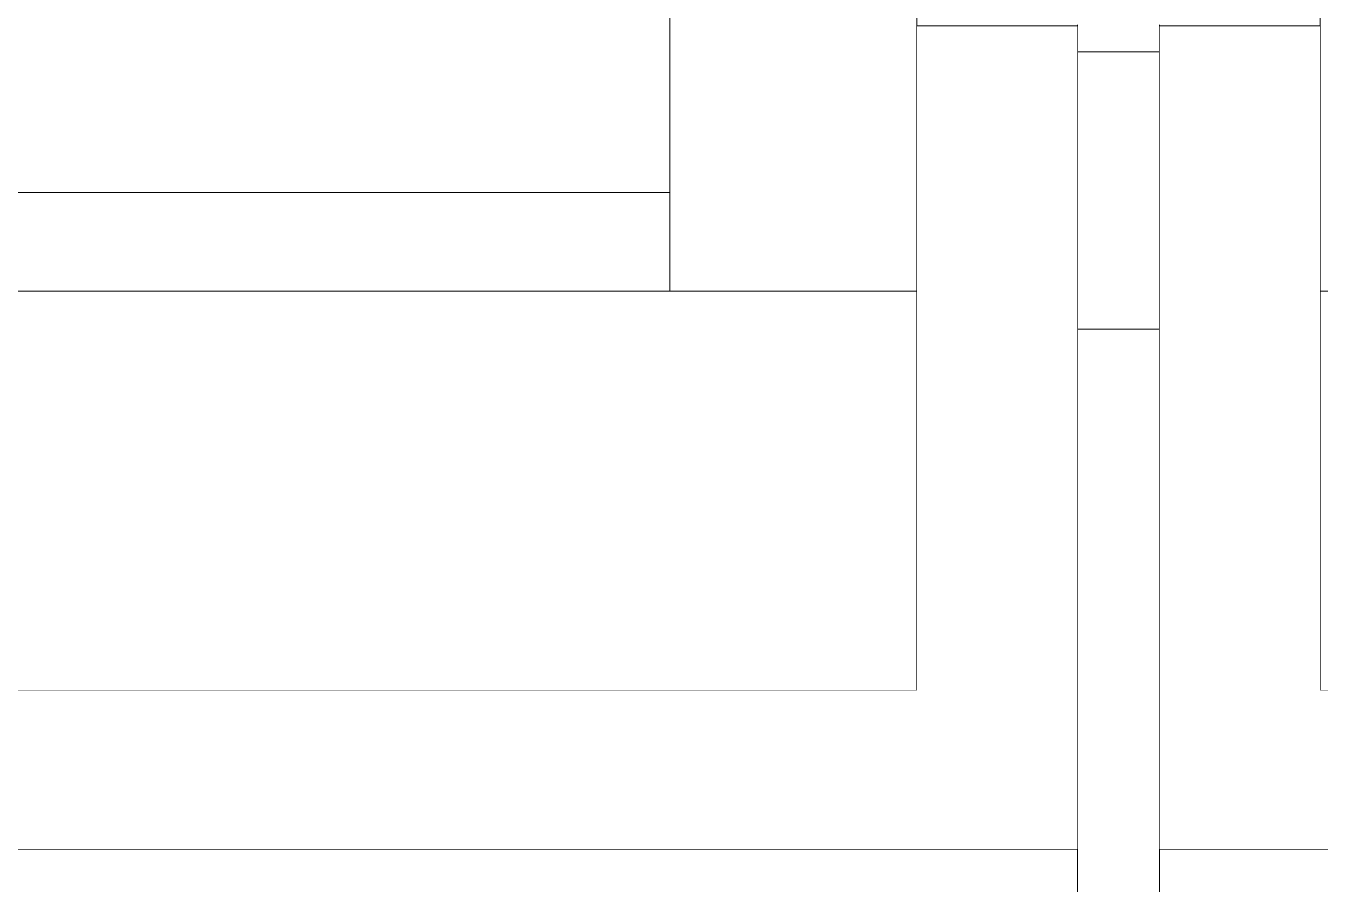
# Model space of a CAD drawing. Header units: millimetres. Extents: x -46169 to 237885, y -84465 to 18123.
# Drawn here: x 230157.7 to 230314.9, y -80719.4 to -80615.1 of the extents above; entities that cross this region are included whole.
import ezdxf

# ---------------------------------------------------------------- set-up
doc = ezdxf.new("R2010")
doc.units = ezdxf.units.MM
doc.header["$MEASUREMENT"] = 0
doc.linetypes.add('Wipeout_Contour', pattern=[1000, 0, -1000])
doc.layers.add('New_A-20-M_Floor_Slab', color=7, linetype='Continuous')
doc.layers.add('New_A-35-M_FFE_Fixed', color=7, linetype='Continuous')
for name, color, linetype, lineweight in [('New_A-20-M_Floor_Slab_Pen_No__87', 8, 'Continuous', 20), ('New_A-20-M_Floor_Slab_Pen_No__89', 8, 'Continuous', 20), ('New_A-35-M_FFE_Fixed_Pen_No__1', 7, 'Continuous', 13)]:
    doc.layers.add(name, color=color, linetype=linetype, lineweight=lineweight)

# ---------------------------------------------------------------- blocks, each defined once
blk = doc.blocks.new('Section Elem_266_4', base_point=(208268.76, -84332.61))
at = {"color": 254, "linetype": 'Wipeout_Contour', "lineweight": 0, "ltscale": 43042086.18620662}
blk.add_wipeout([(222238.62, -80784.11), (222303.32, -80784.11), (222303.32, -80953.11), (233391.17, -80953.11), (233391.17, -80952.86), (233326.46, -80952.86), (233326.46, -80783.86), (233391.17, -80783.86), (233391.17, -80715.11), (233320.44, -80715.11), (233320.44, -80952.36), (233285.44, -80952.36), (233285.44, -80942.36), (233310.44, -80942.36), (233310.44, -80715.11), (233045.44, -80715.11), (233045.44, -80952.36), (233010.44, -80952.36), (233010.44, -80942.36), (233035.44, -80942.36), (233035.44, -80715.11), (232495.44, -80715.11), (232495.44, -80942.36), (232520.94, -80942.36), (232520.94, -80952.36), (232459.94, -80952.36), (232459.94, -80942.36), (232485.44, -80942.36), (232485.44, -80715.11), (231945.44, -80715.11), (231945.44, -80942.36), (231970.44, -80942.36), (231970.44, -80952.36), (231909.94, -80952.36), (231909.94, -80942.36), (231935.44, -80942.36), (231935.44, -80715.11), (231395.44, -80715.11), (231395.44, -80942.36), (231420.44, -80942.36), (231420.44, -80952.36), (231359.94, -80952.36), (231359.94, -80942.36), (231385.44, -80942.36), (231385.44, -80715.11), (230845.44, -80715.11), (230845.44, -80942.36), (230870.44, -80942.36), (230870.44, -80952.36), (230809.94, -80952.36), (230809.94, -80942.36), (230835.44, -80942.36), (230835.44, -80715.11), (230295.44, -80715.11), (230295.44, -80942.36), (230320.44, -80942.36), (230320.44, -80952.36), (230259.94, -80952.36), (230259.94, -80942.36), (230285.44, -80942.36), (230285.44, -80715.11), (229745.44, -80715.11), (229745.44, -80942.36), (229770.44, -80942.36), (229770.44, -80952.36), (229710.44, -80952.36), (229710.44, -80942.36), (229735.44, -80942.36), (229735.44, -80715.11), (229195.44, -80715.11), (229195.44, -80942.36), (229220.94, -80942.36), (229220.94, -80952.36), (229159.94, -80952.36), (229159.94, -80942.36), (229185.44, -80942.36), (229185.44, -80715.11), (228645.44, -80715.11), (228645.44, -80942.36), (228670.44, -80942.36), (228670.44, -80952.36), (228610.44, -80952.36), (228610.44, -80942.36), (228635.44, -80942.36), (228635.44, -80715.11), (228095.44, -80715.11), (228095.44, -80942.36), (228120.94, -80942.36), (228120.94, -80952.36), (228059.94, -80952.36), (228059.94, -80942.36), (228085.44, -80942.36), (228085.44, -80715.11), (227545.44, -80715.11), (227545.44, -80942.36), (227570.44, -80942.36), (227570.44, -80952.36), (227510.44, -80952.36), (227510.44, -80942.36), (227535.44, -80942.36), (227535.44, -80715.11), (226995.44, -80715.11), (226995.44, -80942.36), (227020.94, -80942.36), (227020.94, -80952.36), (226959.94, -80952.36), (226959.94, -80942.36), (226985.44, -80942.36), (226985.44, -80715.11), (226445.44, -80715.11), (226445.44, -80942.36), (226470.44, -80942.36), (226470.44, -80952.36), (226409.94, -80952.36), (226409.94, -80942.36), (226435.44, -80942.36), (226435.44, -80715.11), (225895.44, -80715.11), (225895.44, -80942.36), (225920.44, -80942.36), (225920.44, -80952.36), (225860.44, -80952.36), (225860.44, -80942.36), (225885.44, -80942.36), (225885.44, -80715.11), (225345.44, -80715.11), (225345.44, -80942.36), (225370.94, -80942.36), (225370.94, -80952.36), (225309.94, -80952.36), (225309.94, -80942.36), (225335.44, -80942.36), (225335.44, -80715.11), (224795.44, -80715.11), (224795.44, -80942.36), (224820.44, -80942.36), (224820.44, -80952.36), (224760.44, -80952.36), (224760.44, -80942.36), (224785.44, -80942.36), (224785.44, -80715.11), (224245.44, -80715.11), (224245.44, -80942.36), (224270.94, -80942.36), (224270.94, -80952.36), (224209.94, -80952.36), (224209.94, -80942.36), (224235.44, -80942.36), (224235.44, -80715.11), (223695.44, -80715.11), (223695.44, -80942.36), (223720.44, -80942.36), (223720.44, -80952.36), (223660.44, -80952.36), (223660.44, -80942.36), (223685.44, -80942.36), (223685.44, -80715.11), (223145.44, -80715.11), (223145.44, -80942.36), (223170.94, -80942.36), (223170.94, -80952.36), (223109.94, -80952.36), (223109.94, -80942.36), (223135.44, -80942.36), (223135.44, -80715.11), (222595.44, -80715.11), (222595.44, -80942.36), (222620.44, -80942.36), (222620.44, -80952.36), (222585.44, -80952.36), (222585.44, -80715.11), (222320.44, -80715.11), (222320.44, -80942.36), (222345.44, -80942.36), (222345.44, -80952.36), (222310.44, -80952.36), (222310.44, -80715.11), (222238.62, -80715.11)], dxfattribs=at).dxf.layer = 'New_A-20-M_Floor_Slab'
at = {"layer": 'New_A-20-M_Floor_Slab_Pen_No__87', "linetype": 'Continuous'}
for p, q in [((230285.44, -80715.11), (229745.44, -80715.11)), ((230835.44, -80715.11), (230295.44, -80715.11))]:
    blk.add_line(p, q, dxfattribs=at)
blk = doc.blocks.new('Section Elem_272_4', base_point=(208268.76, -84332.61))
at = {"color": 254, "linetype": 'Wipeout_Contour', "lineweight": 0, "ltscale": 975974.251606}
blk.add_wipeout([(230295.44, -80618.27), (230295.44, -80616.64), (230285.44, -80616.64), (230285.44, -80618.27)], dxfattribs=at).dxf.layer = 'New_A-35-M_FFE_Fixed'
at = {"color": 254, "linetype": 'Wipeout_Contour', "lineweight": 0, "ltscale": 975979.050955}
blk.add_wipeout([(230285.44, -80622.37), (230295.44, -80622.37), (230295.44, -80619.81), (230285.44, -80619.81)], dxfattribs=at).dxf.layer = 'New_A-35-M_FFE_Fixed'
at = {"color": 254, "linetype": 'Wipeout_Contour', "lineweight": 0, "ltscale": 976008.522392}
blk.add_wipeout([(230295.44, -80646.23), (230295.44, -80640.54), (230285.44, -80640.54), (230285.44, -80646.23)], dxfattribs=at).dxf.layer = 'New_A-35-M_FFE_Fixed'
at = {"color": 254, "linetype": 'Wipeout_Contour', "lineweight": 0, "ltscale": 977084.082387}
blk.add_wipeout([(230314.94, -80695.83), (230815.94, -80695.83), (230815.94, -80647.33), (230314.94, -80647.33)], dxfattribs=at).dxf.layer = 'New_A-35-M_FFE_Fixed'
at = {"color": 254, "linetype": 'Wipeout_Contour', "lineweight": 0, "ltscale": 976173.892858}
blk.add_wipeout([(230285.44, -80884.65), (230295.44, -80884.65), (230295.44, -80651.97), (230285.44, -80651.97)], dxfattribs=at).dxf.layer = 'New_A-35-M_FFE_Fixed'
at = {"layer": 'New_A-35-M_FFE_Fixed_Pen_No__1', "linetype": 'Continuous'}
blk.add_line((230815.94, -80695.83), (230314.94, -80695.83), dxfattribs=at)
at = {"color": 254, "linetype": 'Wipeout_Contour', "lineweight": 0, "ltscale": 976067.76687}
blk.add_wipeout([(230314.94, -80503.33), (230314.94, -80647.33), (230344.94, -80647.33), (230344.94, -80503.33)], dxfattribs=at).dxf.layer = 'New_A-35-M_FFE_Fixed'
at = {"color": 254, "linetype": 'Wipeout_Contour', "lineweight": 0, "ltscale": 975972.064545}
blk.add_wipeout([(230295.44, -80616.64), (230295.44, -80614.96), (230285.44, -80614.96), (230285.44, -80616.64)], dxfattribs=at).dxf.layer = 'New_A-35-M_FFE_Fixed'
at = {"color": 254, "linetype": 'Wipeout_Contour', "lineweight": 0, "ltscale": 975976.346242}
blk.add_wipeout([(230285.44, -80619.81), (230295.44, -80619.81), (230295.44, -80618.27), (230285.44, -80618.27)], dxfattribs=at).dxf.layer = 'New_A-35-M_FFE_Fixed'
at = {"color": 254, "linetype": 'Wipeout_Contour', "lineweight": 0, "ltscale": 976001.18152}
blk.add_wipeout([(230295.44, -80640.54), (230295.44, -80635.12), (230285.44, -80635.12), (230285.44, -80640.54)], dxfattribs=at).dxf.layer = 'New_A-35-M_FFE_Fixed'
at = {"color": 254, "linetype": 'Wipeout_Contour', "lineweight": 0, "ltscale": 976016.079471}
blk.add_wipeout([(230295.44, -80651.97), (230295.44, -80646.23), (230285.44, -80646.23), (230285.44, -80651.97)], dxfattribs=at).dxf.layer = 'New_A-35-M_FFE_Fixed'
at = {"layer": 'New_A-35-M_FFE_Fixed_Pen_No__1', "linetype": 'Continuous'}
for p, q in [((230314.94, -80647.33), (230314.94, -80503.33)), ((230344.94, -80647.33), (230314.94, -80647.33)), ((230314.94, -80695.83), (230314.94, -80647.33))]:
    blk.add_line(p, q, dxfattribs=at)
at = {"color": 254, "linetype": 'Wipeout_Contour', "lineweight": 0, "ltscale": 975994.32654}
blk.add_wipeout([(230285.44, -80635.12), (230295.44, -80635.12), (230295.44, -80630.17), (230285.44, -80630.17)], dxfattribs=at).dxf.layer = 'New_A-35-M_FFE_Fixed'
at = {"color": 254, "linetype": 'Wipeout_Contour', "lineweight": 0, "ltscale": 975988.209242}
blk.add_wipeout([(230295.44, -80630.17), (230295.44, -80625.86), (230285.44, -80625.86), (230285.44, -80630.17)], dxfattribs=at).dxf.layer = 'New_A-35-M_FFE_Fixed'
at = {"color": 254, "linetype": 'Wipeout_Contour', "lineweight": 0, "ltscale": 975983.054283}
blk.add_wipeout([(230285.44, -80625.86), (230295.44, -80625.86), (230295.44, -80622.37), (230285.44, -80622.37)], dxfattribs=at).dxf.layer = 'New_A-35-M_FFE_Fixed'
blk = doc.blocks.new('Section Elem_278_4', base_point=(208268.76, -84332.61))
at = {"layer": 'New_A-35-M_FFE_Fixed_Pen_No__1', "linetype": 'Continuous'}
for p, q in [((230285.44, -80616.64), (230285.44, -80614.96)), ((230295.44, -80616.64), (230295.44, -80614.96)), ((230285.44, -80618.27), (230285.44, -80616.64)), ((230295.44, -80618.27), (230295.44, -80616.64)), ((230295.44, -80618.27), (230285.44, -80618.27)), ((230285.44, -80619.81), (230285.44, -80618.27)), ((230295.44, -80619.81), (230295.44, -80618.27)), ((230285.44, -80622.37), (230285.44, -80619.81)), ((230295.44, -80622.37), (230295.44, -80619.81)), ((230285.44, -80625.86), (230285.44, -80622.37)), ((230295.44, -80625.86), (230295.44, -80622.37)), ((230285.44, -80630.17), (230285.44, -80625.86)), ((230295.44, -80630.17), (230295.44, -80625.86)), ((230285.44, -80635.12), (230285.44, -80630.17)), ((230295.44, -80635.12), (230295.44, -80630.17)), ((230285.44, -80640.54), (230285.44, -80635.12)), ((230295.44, -80640.54), (230295.44, -80635.12)), ((230285.44, -80646.23), (230285.44, -80640.54)), ((230295.44, -80646.23), (230295.44, -80640.54)), ((230285.44, -80651.97), (230285.44, -80646.23)), ((230295.44, -80651.97), (230295.44, -80646.23)), ((230295.44, -80651.97), (230285.44, -80651.97)), ((230285.44, -80884.65), (230285.44, -80651.97)), ((230295.44, -80884.65), (230295.44, -80651.97))]:
    blk.add_line(p, q, dxfattribs=at)
at = {"color": 254, "linetype": 'Wipeout_Contour', "lineweight": 0, "ltscale": 975769.496984}
blk.add_wipeout([(230265.94, -80503.33), (230235.94, -80503.33), (230235.94, -80647.33), (230265.94, -80647.33)], dxfattribs=at).dxf.layer = 'New_A-35-M_FFE_Fixed'
at = {"color": 254, "linetype": 'Wipeout_Contour', "lineweight": 0, "ltscale": 1462495.297585926}
blk.add_wipeout([(229764.94, -80647.33), (229764.94, -80695.83), (230265.94, -80695.83), (230265.94, -80647.33), (230235.94, -80647.33), (229794.94, -80647.33)], dxfattribs=at).dxf.layer = 'New_A-35-M_FFE_Fixed'
at = {"layer": 'New_A-35-M_FFE_Fixed_Pen_No__1', "linetype": 'Continuous'}
for p, q in [((230265.94, -80647.33), (230265.94, -80503.33)), ((230265.94, -80695.83), (230265.94, -80647.33)), ((230265.94, -80695.83), (229764.94, -80695.83))]:
    blk.add_line(p, q, dxfattribs=at)
at = {"color": 254, "linetype": 'Wipeout_Contour', "lineweight": 0, "ltscale": 974967.735072}
blk.add_wipeout([(229794.94, -80647.33), (230235.94, -80647.33), (230235.94, -80635.33), (229794.94, -80635.33)], dxfattribs=at).dxf.layer = 'New_A-35-M_FFE_Fixed'
at = {"layer": 'New_A-35-M_FFE_Fixed_Pen_No__1', "linetype": 'Continuous'}
for q in [(229794.94, -80647.33), (230265.94, -80647.33)]:
    blk.add_line((230235.94, -80647.33), q, dxfattribs=at)
at = {"color": 254, "linetype": 'Wipeout_Contour', "lineweight": 0, "ltscale": 974872.520628}
blk.add_wipeout([(229794.94, -80635.33), (230235.94, -80635.33), (230235.94, -80503.33), (229794.94, -80503.33)], dxfattribs=at).dxf.layer = 'New_A-35-M_FFE_Fixed'
at = {"layer": 'New_A-35-M_FFE_Fixed_Pen_No__1', "linetype": 'Continuous'}
for p, q in [((230235.94, -80647.33), (230235.94, -80503.33)), ((230235.94, -80635.33), (229794.94, -80635.33))]:
    blk.add_line(p, q, dxfattribs=at)
blk = doc.blocks.new('Section Elem_320_4', base_point=(208268.76, -84332.61))
at = {"color": 254, "linetype": 'Wipeout_Contour', "lineweight": 0, "ltscale": 1949985.582863231}
blk.add_wipeout([(229745.44, -80715.11), (230285.44, -80715.11), (230285.44, -80615.11), (230265.94, -80615.11), (230265.94, -80695.83), (229764.94, -80695.83), (229764.94, -80615.11), (229745.44, -80615.11)], dxfattribs=at).dxf.layer = 'New_A-20-M_Floor_Slab'
at = {"color": 254, "linetype": 'Wipeout_Contour', "lineweight": 0, "ltscale": 1954138.229181636}
blk.add_wipeout([(230314.94, -80615.11), (230295.44, -80615.11), (230295.44, -80715.11), (230835.44, -80715.11), (230835.44, -80615.11), (230815.94, -80615.11), (230815.94, -80695.83), (230314.94, -80695.83)], dxfattribs=at).dxf.layer = 'New_A-20-M_Floor_Slab'
at = {"layer": 'New_A-20-M_Floor_Slab_Pen_No__89', "linetype": 'Continuous'}
for p, q in [((230285.44, -80615.11), (230265.94, -80615.11)), ((230314.94, -80615.11), (230295.44, -80615.11))]:
    blk.add_line(p, q, dxfattribs=at)

msp = doc.modelspace()

# ---------------------------------------------------------------- block references
at = {"layer": 'New_A-20-M_Floor_Slab'}
msp.add_blockref('Section Elem_266_4', (208268.76, -84332.61), dxfattribs=at)

# ---------------------------------------------------------------- next in the draw order: block references
at = {"layer": 'New_A-35-M_FFE_Fixed'}
msp.add_blockref('Section Elem_272_4', (208268.76, -84332.61), dxfattribs=at)

# ---------------------------------------------------------------- next in the draw order: block references
msp.add_blockref('Section Elem_278_4', (208268.76, -84332.61), dxfattribs=at)

# ---------------------------------------------------------------- next in the draw order: block references
at = {"layer": 'New_A-20-M_Floor_Slab'}
msp.add_blockref('Section Elem_320_4', (208268.76, -84332.61), dxfattribs=at)

doc.saveas('drawing.dxf')
